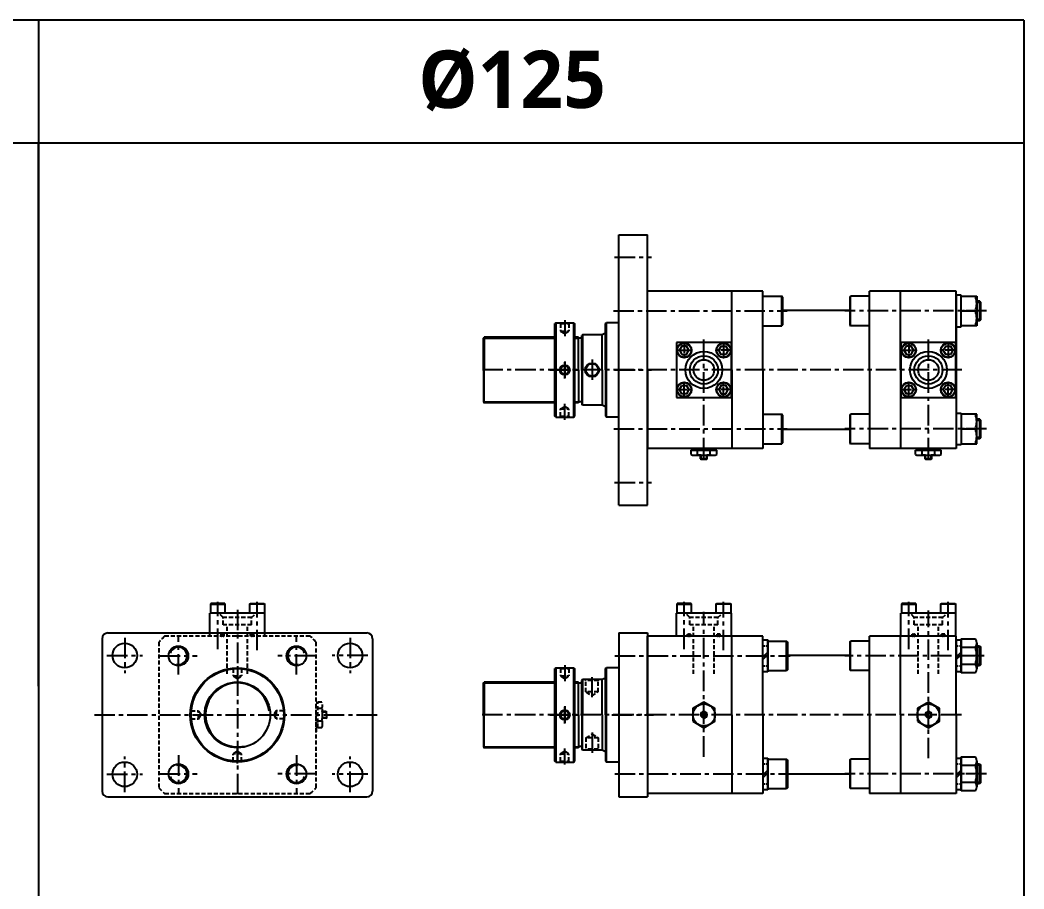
# Model space of a CAD drawing. Extents: x -819 to 9283, y 0 to 5329.
# Drawn here: x 4360 to 5585, y 4268 to 5329 of the extents above; entities that cross this region are included whole.
import ezdxf

# ---------------------------------------------------------------- set-up
doc = ezdxf.new("R2010")
doc.units = 0
doc.header["$LTSCALE"] = 10
doc.header["$MEASUREMENT"] = 0
for name, pattern in [('CENTER', [2, 1.25, -0.25, 0.25, -0.25]), ('CENTERX2', [4, 2.5, -0.5, 0.5, -0.5]), ('HIDDEN', [0.375, 0.25, -0.125]), ('HIDDENX2', [0.75, 0.5, -0.25])]:
    doc.linetypes.add(name, pattern=pattern)
doc.layers.get('0').update_dxf_attribs({"linetype": 'CONTINUOUS'})
doc.layers.get('DEFPOINTS').update_dxf_attribs({"linetype": 'CONTINUOUS'})
for name, color, linetype in [('CEN', 1, 'CENTERX2'), ('CENTER', 1, 'CENTER'), ('HID', 2, 'HIDDENX2'), ('HIDDEN', 2, 'HIDDEN'), ('ML', 7, 'CONTINUOUS'), ('PL', 4, 'CONTINUOUS')]:
    doc.layers.add(name, color=color, linetype=linetype)
doc.styles.add('문자', font='romans.shx')

msp = doc.modelspace()

# ---------------------------------------------------------------- linework, layer by layer
for p, q in [((5585.1, 5328.6), (0, 5328.6)), ((4382.3, 5328.6), (4382.3, 3208.2)), ((5585.1, 5328.6), (5585.1, 3208.2)), ((5585.1, 5178.6), (2613, 5178.6))]:
    msp.add_line(p, q)
at = {"color": 7, "linetype": 'Continuous'}
for p, q in [((5178.9, 4798.7), (5178.9, 4803.7)), ((5178.9, 4803.7), (5185.2, 4803.7)), ((5179.9, 4803.7), (5179.9, 4805.7)), ((5179.9, 4805.7), (5209.1, 4805.7)), ((5185.2, 4803.7), (5210.1, 4803.7)), ((5186.7, 4798.7), (5186.7, 4803.7)), ((5202.3, 4798.7), (5202.3, 4803.7)), ((5209.1, 4803.7), (5209.1, 4805.7)), ((5210.1, 4798.7), (5210.1, 4803.7)), ((5452.9, 4798.7), (5452.9, 4803.7)), ((5452.9, 4803.7), (5459.2, 4803.7)), ((5453.9, 4803.7), (5453.9, 4805.7)), ((5453.9, 4805.7), (5483.1, 4805.7)), ((5459.2, 4803.7), (5484.1, 4803.7)), ((5460.7, 4798.7), (5460.7, 4803.7)), ((5476.3, 4798.7), (5476.3, 4803.7)), ((5483.1, 4803.7), (5483.1, 4805.7)), ((5484.1, 4798.7), (5484.1, 4803.7)), ((5182.1, 4797.7), (5206.9, 4797.7)), ((5190.5, 4797.9), (5190.5, 4797.9)), ((5190.5, 4793.2), (5190.5, 4797.7)), ((5190.5, 4793.2), (5191, 4792.7)), ((5198.5, 4793.2), (5190.5, 4793.2)), ((5191, 4792.7), (5198, 4792.7)), ((5198.5, 4793.2), (5198, 4792.7)), ((5198.5, 4793.2), (5198.5, 4797.7)), ((5456.1, 4797.7), (5480.9, 4797.7)), ((5464.5, 4797.9), (5464.5, 4797.9)), ((5464.5, 4793.2), (5464.5, 4797.7)), ((5464.5, 4793.2), (5465, 4792.7)), ((5472.5, 4793.2), (5464.5, 4793.2)), ((5465, 4792.7), (5472, 4792.7)), ((5472.5, 4793.2), (5472, 4792.7)), ((5472.5, 4793.2), (5472.5, 4797.7))]:
    msp.add_line(p, q, dxfattribs=at)
for points in [[(5181, 4473), (5194.5, 4465.2), (5208, 4473), (5208, 4488.6), (5194.5, 4496.4), (5181, 4488.6)], [(5455, 4473), (5468.5, 4465.2), (5482, 4473), (5482, 4488.6), (5468.5, 4496.4), (5455, 4488.6)], [(5193, 4483.3), (5191.6, 4480.8), (5193, 4478.3), (5195.9, 4478.3), (5197.4, 4480.8), (5195.9, 4483.3)], [(5467, 4483.3), (5465.6, 4480.8), (5467, 4478.3), (5469.9, 4478.3), (5471.4, 4480.8), (5469.9, 4483.3)]]:
    msp.add_lwpolyline(points, close=True, dxfattribs=at)
for centre, radius in [((5194.5, 4480.8), 13.5), ((5194.5, 4480.8), 3.5), ((5468.5, 4480.8), 13.5), ((5468.5, 4480.8), 3.5)]:
    msp.add_circle(centre, radius, dxfattribs=at)
for centre, radius, start, end in [((5182.1, 4803.3), 5.62, 235.6158, 270), ((5182.8, 4805.9), 8.22, 241.7006, 298.2994), ((5194.5, 4829), 31.3, 255.6172, 270.0141), ((5194.5, 4829), 31.3, 269.9859, 284.3828), ((5206.2, 4805.9), 8.22, 241.7006, 298.2994), ((5456.1, 4803.3), 5.62, 235.6158, 270), ((5456.8, 4805.9), 8.22, 241.7006, 298.2994), ((5468.5, 4829), 31.3, 255.6172, 270.0141), ((5468.5, 4829), 31.3, 269.9859, 284.3828), ((5480.2, 4805.9), 8.22, 241.7006, 298.2994)]:
    msp.add_arc(centre, radius, start, end, dxfattribs=at)
at = {"layer": 'CEN'}
for p, q in [((5085.5, 5039.2), (5130.5, 5039.2)), ((5024.7, 4962.4), (5024.7, 4942.9)), ((5024.7, 4962.4), (5024.7, 4942.9)), ((5084, 4973.7), (5296.2, 4973.7)), ((5539.2, 4973.7), (5366.7, 4973.7)), ((5194.5, 4794), (5194.5, 4940.8)), ((5468.5, 4794), (5468.5, 4940.8)), ((5058, 4914.6), (5058, 4888.7)), ((5509.3, 4901.7), (4920, 4901.7)), ((5006.5, 4901.7), (5041.8, 4901.7)), ((5006.5, 4901.7), (5041.8, 4901.7)), ((5006.5, 4901.7), (5041.8, 4901.7)), ((5006.5, 4901.7), (5041.8, 4901.7)), ((5024.7, 4912.2), (5024.7, 4891.9)), ((5024.7, 4891.2), (5024.7, 4911.4)), ((5085.5, 4901.7), (5130.5, 4901.7)), ((5024.7, 4840.9), (5024.7, 4860.5)), ((5024.7, 4840.9), (5024.7, 4860.5)), ((5084.5, 4829.7), (5296.2, 4829.7)), ((5539.2, 4829.7), (5366.7, 4829.7)), ((5085.5, 4764.2), (5130.5, 4764.2)), ((4601.2, 4561.2), (4601.2, 4618.8)), ((4649.2, 4559.8), (4649.2, 4618.8)), ((5170.5, 4561.2), (5170.5, 4618.8)), ((5218.5, 4559.8), (5218.5, 4618.8)), ((5444.5, 4561.2), (5444.5, 4618.8)), ((5492.5, 4559.8), (5492.5, 4618.8)), ((4625.2, 4609), (4625.2, 4380.3)), ((5194.5, 4429.8), (5194.5, 4606.7)), ((5468.5, 4427.8), (5468.5, 4608.1)), ((4487.7, 4575), (4487.7, 4531.6)), ((4553.2, 4530.1), (4553.2, 4575.5)), ((4697.2, 4530.1), (4697.2, 4575.5)), ((4762.7, 4575), (4762.7, 4531.6)), ((4466, 4553.3), (4509.3, 4553.3)), ((4530.4, 4552.8), (4575.9, 4552.8)), ((4719.9, 4552.8), (4674.4, 4552.8)), ((4784.3, 4553.3), (4741, 4553.3)), ((5085.7, 4552.8), (5299.8, 4552.8)), ((5536.6, 4552.8), (5366.7, 4552.8)), ((4625.2, 4540.1), (4625.2, 4522)), ((5024.7, 4541.6), (5024.7, 4522)), ((5024.7, 4541.6), (5024.7, 4522)), ((5058, 4502.3), (5058, 4526.9)), ((5024.7, 4491.3), (5024.7, 4471)), ((5024.7, 4470.3), (5024.7, 4490.6)), ((4450.6, 4480.8), (4798.6, 4480.8)), ((5508.9, 4480.8), (4920.1, 4480.8)), ((5508.9, 4480.8), (4920.1, 4480.8)), ((5006.5, 4480.8), (5041.8, 4480.8)), ((5006.5, 4480.8), (5041.8, 4480.8)), ((5006.5, 4480.8), (5041.8, 4480.8)), ((5006.5, 4480.8), (5041.8, 4480.8)), ((5082.1, 4480.8), (5132.9, 4480.8)), ((5058, 4459.4), (5058, 4434.7)), ((4625.2, 4421.6), (4625.2, 4439.6)), ((5024.7, 4420.1), (5024.7, 4439.6)), ((5024.7, 4420.1), (5024.7, 4439.6)), ((4487.7, 4386.6), (4487.7, 4430)), ((4553.2, 4431.5), (4553.2, 4386.1)), ((4697.2, 4431.5), (4697.2, 4386.1)), ((4762.7, 4386.6), (4762.7, 4430)), ((4466, 4408.3), (4509.3, 4408.3)), ((4530.4, 4408.8), (4575.9, 4408.8)), ((4719.9, 4408.8), (4674.4, 4408.8)), ((4784.3, 4408.3), (4741, 4408.3)), ((5085.7, 4408.8), (5302.6, 4408.8)), ((5539.2, 4408.8), (5366.7, 4408.8))]:
    msp.add_line(p, q, dxfattribs=at)
at = {"layer": 'CENTER'}
for p, q in [((5527.5, 4973.7), (5508.3, 4973.7)), ((5161.4, 4925.7), (5179.6, 4925.7)), ((5170.5, 4934.8), (5170.5, 4916.6)), ((5227.6, 4925.7), (5209.4, 4925.7)), ((5218.5, 4934.8), (5218.5, 4916.6)), ((5435.4, 4925.7), (5453.6, 4925.7)), ((5444.5, 4934.8), (5444.5, 4916.6)), ((5501.6, 4925.7), (5483.4, 4925.7)), ((5492.5, 4934.8), (5492.5, 4916.6)), ((5161.4, 4877.7), (5179.6, 4877.7)), ((5170.5, 4868.6), (5170.5, 4886.8)), ((5227.6, 4877.7), (5209.4, 4877.7)), ((5218.5, 4868.6), (5218.5, 4886.8)), ((5435.4, 4877.7), (5453.6, 4877.7)), ((5444.5, 4868.6), (5444.5, 4886.8)), ((5501.6, 4877.7), (5483.4, 4877.7)), ((5492.5, 4868.6), (5492.5, 4886.8)), ((5527.5, 4829.7), (5508.3, 4829.7)), ((5266.4, 4552.8), (5272.5, 4552.8)), ((5502.4, 4552.8), (5508.5, 4552.8)), ((5527.5, 4552.8), (5508.3, 4552.8)), ((5266.4, 4408.8), (5272.5, 4408.8)), ((5502.4, 4408.8), (5508.5, 4408.8)), ((5527.5, 4408.8), (5508.3, 4408.8)), ((5527.5, 4408.8), (5508.3, 4408.8))]:
    msp.add_line(p, q, dxfattribs=at)
at = {"layer": 'DEFPOINTS', "color": 0, "linetype": 'ByBlock'}
msp.add_point((5045.5, 4438.8), dxfattribs=at)
at = {"layer": 'HID'}
for p, q in [((5019.7, 4958.2), (5018.7, 4959.2)), ((5019.7, 4958.2), (5018.7, 4959.2)), ((5019.7, 4958.2), (5019.7, 4949.2)), ((5019.7, 4958.2), (5019.7, 4949.2)), ((5019.7, 4958.2), (5029.7, 4958.2)), ((5019.7, 4958.2), (5029.7, 4958.2)), ((5029.7, 4958.2), (5030.7, 4959.2)), ((5029.7, 4958.2), (5030.7, 4959.2)), ((5029.7, 4958.2), (5029.7, 4949.2)), ((5029.7, 4958.2), (5029.7, 4949.2)), ((5019.7, 4949.2), (5029.7, 4949.2)), ((5019.7, 4949.2), (5024.7, 4946)), ((5019.7, 4949.2), (5024.7, 4946)), ((5019.7, 4949.2), (5029.7, 4949.2)), ((5024.7, 4946), (5029.7, 4949.2)), ((5024.7, 4946), (5029.7, 4949.2)), ((5019.7, 4854.2), (5024.7, 4857.3)), ((5019.7, 4854.2), (5024.7, 4857.3)), ((5019.7, 4845.2), (5019.7, 4854.2)), ((5019.7, 4845.2), (5019.7, 4854.2)), ((5019.7, 4854.2), (5029.7, 4854.2)), ((5019.7, 4854.2), (5029.7, 4854.2)), ((5024.7, 4857.3), (5029.7, 4854.2)), ((5024.7, 4857.3), (5029.7, 4854.2)), ((5029.7, 4845.2), (5029.7, 4854.2)), ((5029.7, 4845.2), (5029.7, 4854.2)), ((5019.7, 4845.2), (5018.7, 4844.2)), ((5019.7, 4845.2), (5018.7, 4844.2)), ((5019.7, 4845.2), (5029.7, 4845.2)), ((5019.7, 4845.2), (5029.7, 4845.2)), ((5029.7, 4845.2), (5030.7, 4844.2)), ((5029.7, 4845.2), (5030.7, 4844.2)), ((4607.9, 4599.6), (4602.7, 4604.8)), ((4607.9, 4590.8), (4607.9, 4599.6)), ((4642.4, 4599.6), (4607.9, 4599.6)), ((4642.4, 4599.6), (4647.7, 4604.8)), ((4642.4, 4590.8), (4642.4, 4599.6)), ((5177.2, 4599.6), (5172, 4604.8)), ((5211.7, 4599.6), (5177.2, 4599.6)), ((5177.2, 4590.8), (5177.2, 4599.6)), ((5211.7, 4599.6), (5217, 4604.8)), ((5211.7, 4590.8), (5211.7, 4599.6)), ((5451.2, 4599.6), (5446, 4604.8)), ((5451.2, 4590.8), (5451.2, 4599.6)), ((5485.7, 4599.6), (5451.2, 4599.6)), ((5485.7, 4599.6), (5491, 4604.8)), ((5485.7, 4590.8), (5485.7, 4599.6)), ((4642.4, 4590.8), (4607.9, 4590.8)), ((4612.7, 4530.9), (4612.7, 4590.8)), ((4637.7, 4530.9), (4637.7, 4590.8)), ((5211.7, 4590.8), (5177.2, 4590.8)), ((5182, 4530.9), (5182, 4590.8)), ((5207, 4530.9), (5207, 4590.8)), ((5485.7, 4590.8), (5451.2, 4590.8)), ((5456, 4530.9), (5456, 4590.8)), ((5481, 4530.9), (5481, 4590.8)), ((4529.2, 4569.6), (4529.2, 4392)), ((4713.9, 4576.8), (4536.4, 4576.8)), ((4591.7, 4576.8), (4591.7, 4580.8)), ((4605.2, 4579.2), (4609.2, 4579.2)), ((4605.2, 4576.8), (4605.2, 4579.2)), ((4609.2, 4576.8), (4609.2, 4579.2)), ((4641.2, 4576.8), (4641.2, 4579.2)), ((4645.2, 4579.2), (4641.2, 4579.2)), ((4645.2, 4576.8), (4645.2, 4579.2)), ((4658.7, 4576.8), (4658.7, 4580.8)), ((4721.2, 4392), (4721.2, 4569.6)), ((5174.5, 4576.8), (5174.5, 4579.2)), ((5174.5, 4579.2), (5178.5, 4579.2)), ((5178.5, 4576.8), (5178.5, 4579.2)), ((5210.5, 4576.8), (5210.5, 4579.2)), ((5214.5, 4579.2), (5210.5, 4579.2)), ((5214.5, 4576.8), (5214.5, 4579.2)), ((5448.5, 4579.2), (5452.5, 4579.2)), ((5448.5, 4576.8), (5448.5, 4579.2)), ((5452.5, 4576.8), (5452.5, 4579.2)), ((5484.5, 4576.8), (5484.5, 4579.2)), ((5488.5, 4579.2), (5484.5, 4579.2)), ((5488.5, 4576.8), (5488.5, 4579.2)), ((4620.2, 4537.3), (4619.5, 4538)), ((4620.2, 4537.3), (4630.2, 4537.3)), ((4620.2, 4537.3), (4620.2, 4528.3)), ((4630.2, 4537.3), (4630.9, 4538)), ((4630.2, 4537.3), (4630.2, 4528.3)), ((5019.7, 4537.3), (5018.7, 4538.3)), ((5019.7, 4537.3), (5018.7, 4538.3)), ((5019.7, 4537.3), (5019.7, 4528.3)), ((5019.7, 4537.3), (5019.7, 4528.3)), ((5019.7, 4537.3), (5029.7, 4537.3)), ((5019.7, 4537.3), (5029.7, 4537.3)), ((5029.7, 4537.3), (5030.7, 4538.3)), ((5029.7, 4537.3), (5030.7, 4538.3)), ((5029.7, 4537.3), (5029.7, 4528.3)), ((5029.7, 4537.3), (5029.7, 4528.3)), ((4620.2, 4528.3), (4625.2, 4525.1)), ((4620.2, 4528.3), (4630.2, 4528.3)), ((4625.2, 4525.1), (4630.2, 4528.3)), ((5019.7, 4528.3), (5024.7, 4525.1)), ((5019.7, 4528.3), (5024.7, 4525.1)), ((5019.7, 4528.3), (5029.7, 4528.3)), ((5019.7, 4528.3), (5029.7, 4528.3)), ((5024.7, 4525.1), (5029.7, 4528.3)), ((5024.7, 4525.1), (5029.7, 4528.3)), ((5049.5, 4523.8), (5050.5, 4522.8)), ((5065.5, 4522.8), (5050.5, 4522.8)), ((5050.5, 4508.8), (5050.5, 4522.8)), ((5065.5, 4522.8), (5066.5, 4523.8)), ((5065.5, 4508.8), (5065.5, 4522.8)), ((5065.5, 4508.8), (5050.5, 4508.8)), ((5050.5, 4508.8), (5058, 4504.2)), ((5058, 4504.2), (5065.5, 4508.8)), ((4728.2, 4496.4), (4723.2, 4496.4)), ((4723.2, 4471.6), (4723.2, 4496.4)), ((4568.7, 4485.8), (4568, 4486.5)), ((4568.7, 4485.8), (4577.7, 4485.8)), ((4568.7, 4475.8), (4568.7, 4485.8)), ((4580.8, 4480.8), (4577.7, 4485.8)), ((4577.7, 4475.8), (4577.7, 4485.8)), ((4672.7, 4485.8), (4669.5, 4480.8)), ((4681.7, 4485.8), (4672.7, 4485.8)), ((4672.7, 4485.8), (4672.7, 4475.8)), ((4681.7, 4485.8), (4682.4, 4486.5)), ((4681.7, 4485.8), (4681.7, 4475.8)), ((4721.2, 4466.2), (4721.2, 4495.4)), ((4723.2, 4495.4), (4721.2, 4495.4)), ((4728.2, 4488.6), (4723.2, 4488.6)), ((4733.7, 4484.8), (4728.9, 4484.8)), ((4734.2, 4484.3), (4729, 4484.3)), ((4729.2, 4468.4), (4729.2, 4493.2)), ((4733.7, 4484.8), (4734.2, 4484.3)), ((4733.7, 4484.8), (4733.7, 4476.8)), ((4734.2, 4477.3), (4734.2, 4484.3)), ((4568.7, 4475.8), (4568, 4475.1)), ((4568.7, 4475.8), (4577.7, 4475.8)), ((4577.7, 4475.8), (4580.8, 4480.8)), ((4669.5, 4480.8), (4672.7, 4475.8)), ((4681.7, 4475.8), (4672.7, 4475.8)), ((4681.7, 4475.8), (4682.4, 4475.1)), ((4721.2, 4472.8), (4721.2, 4458.8)), ((4728.2, 4473), (4723.2, 4473)), ((4723.2, 4465.2), (4723.2, 4471.6)), ((4733.7, 4476.8), (4728.9, 4476.8)), ((4734.2, 4477.3), (4729, 4477.3)), ((4733.7, 4476.8), (4734.2, 4477.3)), ((4723.2, 4466.2), (4721.2, 4466.2)), ((4728.2, 4465.2), (4723.2, 4465.2)), ((5050.5, 4452.8), (5058, 4457.4)), ((5065.5, 4452.8), (5050.5, 4452.8)), ((5050.5, 4452.8), (5050.5, 4438.8)), ((5058, 4457.4), (5065.5, 4452.8)), ((5065.5, 4452.8), (5065.5, 4438.8)), ((4625.2, 4436.5), (4620.2, 4433.3)), ((4630.2, 4433.3), (4625.2, 4436.5)), ((5019.7, 4433.3), (5024.7, 4436.5)), ((5019.7, 4433.3), (5024.7, 4436.5)), ((5024.7, 4436.5), (5029.7, 4433.3)), ((5024.7, 4436.5), (5029.7, 4433.3)), ((5049.5, 4437.8), (5050.5, 4438.8)), ((5065.5, 4438.8), (5050.5, 4438.8)), ((5065.5, 4438.8), (5066.5, 4437.8)), ((4620.2, 4424.3), (4619.5, 4423.6)), ((4620.2, 4424.3), (4620.2, 4433.3)), ((4630.2, 4433.3), (4620.2, 4433.3)), ((4630.2, 4424.3), (4620.2, 4424.3)), ((4630.2, 4424.3), (4630.2, 4433.3)), ((4630.2, 4424.3), (4630.9, 4423.6)), ((5019.7, 4424.3), (5018.7, 4423.3)), ((5019.7, 4424.3), (5018.7, 4423.3)), ((5019.7, 4424.3), (5019.7, 4433.3)), ((5019.7, 4424.3), (5019.7, 4433.3)), ((5019.7, 4433.3), (5029.7, 4433.3)), ((5019.7, 4433.3), (5029.7, 4433.3)), ((5019.7, 4424.3), (5029.7, 4424.3)), ((5019.7, 4424.3), (5029.7, 4424.3)), ((5029.7, 4424.3), (5029.7, 4433.3)), ((5029.7, 4424.3), (5029.7, 4433.3)), ((5029.7, 4424.3), (5030.7, 4423.3)), ((5029.7, 4424.3), (5030.7, 4423.3)), ((4536.4, 4384.8), (4713.9, 4384.8))]:
    msp.add_line(p, q, dxfattribs=at)
for centre, radius, start, end in [((4625.2, 4480.8), 130.8, 132.765, 137.235), ((4606.4, 4578), 1.2, 90, 270), ((4607.8, 4578), 1.2, 270, 90), ((4642.5, 4578), 1.2, 90, 270), ((4643.9, 4578), 1.2, 270, 90), ((4625.2, 4480.8), 130.8, 42.765, 47.235), ((5175.7, 4578), 1.2, 90, 270), ((5177.1, 4578), 1.2, 270, 90), ((5211.8, 4578), 1.2, 90, 270), ((5213.2, 4578), 1.2, 270, 90), ((5449.7, 4578), 1.2, 90, 270), ((5451.1, 4578), 1.2, 270, 90), ((5485.8, 4578), 1.2, 90, 270), ((5487.2, 4578), 1.2, 270, 90), ((4720.9, 4492.5), 8.22, 331.7006, 28.2994), ((4697.8, 4480.8), 31.3, 359.9859, 14.3828), ((4697.8, 4480.8), 31.3, 345.6172, 0.0141), ((4720.9, 4469.1), 8.22, 331.7006, 28.2994), ((4723.5, 4468.4), 5.62, 325.6158, 0), ((4625.2, 4480.8), 130.8, 222.765, 227.235), ((4625.2, 4480.8), 130.8, 312.765, 317.235)]:
    msp.add_arc(centre, radius, start, end, dxfattribs=at)
at = {"layer": 'HIDDEN'}
for p, q in [((5266.5, 4565.1), (5272.4, 4565.1)), ((5502.5, 4565.1), (5508.4, 4565.1)), ((5266.5, 4540.6), (5272.4, 4540.6)), ((5502.5, 4540.6), (5508.4, 4540.6)), ((5266.5, 4421.1), (5272.4, 4421.1)), ((5502.5, 4421.1), (5508.4, 4421.1)), ((5266.5, 4396.6), (5272.4, 4396.6)), ((5502.5, 4396.6), (5508.4, 4396.6))]:
    msp.add_line(p, q, dxfattribs=at)
at = {"layer": 'ML'}
for p, q in [((5090.5, 5066.7), (5125.5, 5066.7)), ((5090.5, 4736.7), (5090.5, 5066.7)), ((5125.5, 4736.7), (5125.5, 5066.7)), ((5266.5, 4997.7), (5125.5, 4997.7)), ((5125.5, 4901.7), (5125.5, 4997.7)), ((5228.5, 4901.7), (5228.5, 4997.7)), ((5266.5, 4901.7), (5266.5, 4997.7)), ((5266.5, 4991.7), (5289.5, 4991.7)), ((5289.5, 4955.7), (5289.5, 4991.7)), ((5290.5, 4990.7), (5289.5, 4991.7)), ((5290.5, 4990.7), (5290.5, 4956.7)), ((5372.5, 4990.7), (5373.5, 4991.7)), ((5372.5, 4990.7), (5372.5, 4956.7)), ((5396.5, 4991.7), (5373.5, 4991.7)), ((5373.5, 4955.7), (5373.5, 4991.7)), ((5502.5, 4997.7), (5396.5, 4997.7)), ((5396.5, 4901.7), (5396.5, 4997.7)), ((5434.5, 4901.7), (5434.5, 4997.7)), ((5502.5, 4901.7), (5502.5, 4997.7)), ((5508.4, 4993), (5502.5, 4993)), ((5502.5, 4993), (5502.5, 4810.3)), ((5502.5, 4991.7), (5502.5, 4955.7)), ((5508.4, 4954.3), (5508.4, 4993)), ((5508.4, 4955.7), (5508.4, 4991.7)), ((5508.4, 4991.7), (5527.4, 4991.7)), ((5527.4, 4991.7), (5527.4, 4955.7)), ((5372.5, 4974.2), (5290.5, 4974.2)), ((5531.1, 4985.7), (5527.5, 4985.7)), ((5531.1, 4961.7), (5531.1, 4985.7)), ((5531.1, 4985.7), (5532.6, 4984.2)), ((5532.6, 4963.2), (5532.6, 4984.2)), ((5508.4, 4973.7), (5525.8, 4973.7)), ((5531.1, 4961.7), (5527.5, 4961.7)), ((5532.6, 4963.2), (5531.1, 4961.7)), ((5013.7, 4959.2), (5012.7, 4958.2)), ((5013.7, 4959.2), (5012.7, 4958.2)), ((5012.7, 4845.2), (5012.7, 4958.2)), ((5012.7, 4958.2), (5012.7, 4845.2)), ((5013.7, 4959.2), (5013.7, 4844.2)), ((5013.7, 4844.2), (5013.7, 4959.2)), ((5013.7, 4959.2), (5035.7, 4959.2)), ((5013.7, 4959.2), (5035.7, 4959.2)), ((5035.7, 4959.2), (5035.7, 4844.2)), ((5035.7, 4844.2), (5035.7, 4959.2)), ((5035.7, 4959.2), (5036.7, 4958.2)), ((5035.7, 4959.2), (5036.7, 4958.2)), ((5036.7, 4845.2), (5036.7, 4958.2)), ((5036.7, 4958.2), (5036.7, 4845.2)), ((5074.5, 4958.2), (5075.5, 4959.2)), ((5074.5, 4901.7), (5074.5, 4958.2)), ((5074.5, 4901.7), (5074.5, 4955.7)), ((5075.5, 4844.2), (5075.5, 4959.2)), ((5090.5, 4959.2), (5075.5, 4959.2)), ((5075.5, 4847.7), (5075.5, 4955.7)), ((5266.5, 4955.7), (5289.5, 4955.7)), ((5290.5, 4956.7), (5289.5, 4955.7)), ((5372.5, 4956.7), (5373.5, 4955.7)), ((5396.5, 4955.7), (5373.5, 4955.7)), ((5502.5, 4954.3), (5508.4, 4954.3)), ((5527.4, 4955.7), (5508.4, 4955.7)), ((4925.5, 4940.7), (4926.5, 4941.7)), ((4925.5, 4901.7), (4925.5, 4940.7)), ((4926.5, 4941.7), (4926.5, 4901.7)), ((5012.7, 4941.7), (4926.5, 4941.7)), ((5041.5, 4941.7), (5036.7, 4941.7)), ((5041.5, 4901.7), (5041.5, 4941.7)), ((5045.5, 4940.4), (5041.5, 4940.4)), ((5046.5, 4944.7), (5045.5, 4943.7)), ((5045.5, 4901.7), (5045.5, 4943.7)), ((5046.5, 4944.7), (5046.5, 4901.7)), ((5070.5, 4944.7), (5046.5, 4944.7)), ((5074.5, 4946.7), (5070.5, 4944.7)), ((5070.5, 4901.7), (5070.5, 4944.7)), ((5074.5, 4901.7), (5074.5, 4946.7)), ((5228, 4935.2), (5161, 4935.2)), ((5161, 4935.2), (5161, 4868.2)), ((5228, 4868.2), (5228, 4935.2)), ((5502, 4935.2), (5435, 4935.2)), ((5435, 4935.2), (5435, 4868.2)), ((5502, 4868.2), (5502, 4935.2)), ((4925.5, 4901.7), (4925.5, 4862.7)), ((4926.5, 4861.7), (4926.5, 4901.7)), ((5041.5, 4901.7), (5041.5, 4861.7)), ((5045.5, 4901.7), (5045.5, 4859.7)), ((5046.5, 4858.7), (5046.5, 4901.7)), ((5070.5, 4901.7), (5070.5, 4858.7)), ((5074.5, 4901.7), (5074.5, 4856.7)), ((5074.5, 4901.7), (5074.5, 4847.7)), ((5074.5, 4901.7), (5074.5, 4845.2)), ((5125.5, 4901.7), (5125.5, 4805.7)), ((5228.5, 4901.7), (5228.5, 4805.7)), ((5266.5, 4901.7), (5266.5, 4805.7)), ((5396.5, 4901.7), (5396.5, 4805.7)), ((5434.5, 4901.7), (5434.5, 4805.7)), ((5502.5, 4901.7), (5502.5, 4805.7)), ((5161, 4868.2), (5228, 4868.2)), ((5435, 4868.2), (5502, 4868.2)), ((4925.5, 4862.7), (4926.5, 4861.7)), ((5012.7, 4861.7), (4926.5, 4861.7)), ((5041.5, 4861.7), (5036.7, 4861.7)), ((5045.5, 4862.9), (5041.5, 4862.9)), ((5046.5, 4858.7), (5045.5, 4859.7)), ((5070.5, 4858.7), (5046.5, 4858.7)), ((5074.5, 4856.7), (5070.5, 4858.7)), ((5074.5, 4856.7), (5070.5, 4858.7)), ((5013.7, 4844.2), (5012.7, 4845.2)), ((5013.7, 4844.2), (5012.7, 4845.2)), ((5013.7, 4844.2), (5035.7, 4844.2)), ((5013.7, 4844.2), (5035.7, 4844.2)), ((5035.7, 4844.2), (5036.7, 4845.2)), ((5035.7, 4844.2), (5036.7, 4845.2)), ((5074.5, 4845.2), (5075.5, 4844.2)), ((5090.5, 4844.2), (5075.5, 4844.2)), ((5266.5, 4847.7), (5289.5, 4847.7)), ((5289.5, 4811.7), (5289.5, 4847.7)), ((5290.5, 4846.7), (5289.5, 4847.7)), ((5290.5, 4846.7), (5290.5, 4812.7)), ((5372.5, 4846.7), (5373.5, 4847.7)), ((5372.5, 4846.7), (5372.5, 4812.7)), ((5396.5, 4847.7), (5373.5, 4847.7)), ((5373.5, 4811.7), (5373.5, 4847.7)), ((5502.5, 4849), (5508.4, 4849)), ((5508.4, 4849), (5508.4, 4810.3)), ((5508.4, 4847.7), (5508.4, 4811.7)), ((5527.4, 4847.7), (5508.4, 4847.7)), ((5527.4, 4811.7), (5527.4, 4847.7)), ((5531.1, 4841.7), (5527.5, 4841.7)), ((5531.1, 4817.7), (5531.1, 4841.7)), ((5531.1, 4841.7), (5532.6, 4840.2)), ((5532.6, 4819.2), (5532.6, 4840.2)), ((5372.5, 4829.2), (5290.5, 4829.2)), ((5508.4, 4829.7), (5525.8, 4829.7)), ((5531.1, 4817.7), (5527.5, 4817.7)), ((5532.6, 4819.2), (5531.1, 4817.7)), ((5266.5, 4805.7), (5125.5, 4805.7)), ((5266.5, 4811.7), (5289.5, 4811.7)), ((5290.5, 4812.7), (5289.5, 4811.7)), ((5372.5, 4812.7), (5373.5, 4811.7)), ((5396.5, 4811.7), (5373.5, 4811.7)), ((5502.5, 4805.7), (5396.5, 4805.7)), ((5508.4, 4810.3), (5502.5, 4810.3)), ((5508.4, 4811.7), (5527.4, 4811.7)), ((5090.5, 4736.7), (5125.5, 4736.7)), ((4592.6, 4616.8), (4592.2, 4616.1)), ((4592.2, 4616.1), (4610.2, 4616.1)), ((4592.2, 4616.1), (4592.2, 4604.8)), ((4609.7, 4616.8), (4592.6, 4616.8)), ((4610.2, 4616.1), (4609.7, 4616.8)), ((4610.2, 4604.8), (4610.2, 4616.1)), ((4640.2, 4616.1), (4640.6, 4616.8)), ((4658.2, 4616.1), (4640.2, 4616.1)), ((4640.2, 4604.8), (4640.2, 4616.1)), ((4640.6, 4616.8), (4657.7, 4616.8)), ((4657.7, 4616.8), (4658.2, 4616.1)), ((4658.2, 4616.1), (4658.2, 4604.8)), ((5161.9, 4616.8), (5161.5, 4616.1)), ((5161.5, 4616.1), (5179.5, 4616.1)), ((5161.5, 4616.1), (5161.5, 4604.8)), ((5179.1, 4616.8), (5161.9, 4616.8)), ((5179.5, 4616.1), (5179.1, 4616.8)), ((5179.5, 4604.8), (5179.5, 4616.1)), ((5209.5, 4616.1), (5209.9, 4616.8)), ((5209.5, 4604.8), (5209.5, 4616.1)), ((5227.5, 4616.1), (5209.5, 4616.1)), ((5209.9, 4616.8), (5227.1, 4616.8)), ((5227.1, 4616.8), (5227.5, 4616.1)), ((5227.5, 4616.1), (5227.5, 4604.8)), ((5435.9, 4616.8), (5435.5, 4616.1)), ((5435.5, 4616.1), (5453.5, 4616.1)), ((5435.5, 4616.1), (5435.5, 4604.8)), ((5453.1, 4616.8), (5435.9, 4616.8)), ((5453.5, 4616.1), (5453.1, 4616.8)), ((5453.5, 4604.8), (5453.5, 4616.1)), ((5483.5, 4616.1), (5483.9, 4616.8)), ((5501.5, 4616.1), (5483.5, 4616.1)), ((5483.5, 4604.8), (5483.5, 4616.1)), ((5483.9, 4616.8), (5501.1, 4616.8)), ((5501.1, 4616.8), (5501.5, 4616.1)), ((5501.5, 4616.1), (5501.5, 4604.8)), ((4591.7, 4580.8), (4591.7, 4604.8)), ((4658.7, 4604.8), (4591.7, 4604.8)), ((4658.2, 4604.8), (4640.2, 4604.8)), ((4658.7, 4580.8), (4658.7, 4604.8)), ((5228, 4604.8), (5161, 4604.8)), ((5161, 4576.8), (5161, 4604.8)), ((5227.5, 4604.8), (5209.5, 4604.8)), ((5228, 4576.8), (5228, 4604.8)), ((5435, 4576.8), (5435, 4604.8)), ((5502, 4604.8), (5435, 4604.8)), ((5501.5, 4604.8), (5483.5, 4604.8)), ((5502, 4576.8), (5502, 4604.8)), ((4460.2, 4573.8), (4460.2, 4387.8)), ((4467.2, 4580.8), (4783.2, 4580.8)), ((4790.2, 4573.8), (4790.2, 4387.8)), ((5090.5, 4580.8), (5125.5, 4580.8)), ((5090.5, 4580.8), (5090.5, 4380.8)), ((5125.5, 4580.8), (5125.5, 4380.8)), ((5125.5, 4480.8), (5125.5, 4576.8)), ((5266.5, 4576.8), (5125.5, 4576.8)), ((5228.5, 4480.8), (5228.5, 4576.8)), ((5266.5, 4480.8), (5266.5, 4576.8)), ((5266.5, 4572.2), (5272.4, 4572.2)), ((5272.4, 4533.5), (5272.4, 4572.2)), ((5272.4, 4572.2), (5272.4, 4533.5)), ((5272.4, 4570.8), (5289.5, 4570.8)), ((5272.4, 4570.8), (5295.4, 4570.8)), ((5295.4, 4534.8), (5295.4, 4570.8)), ((5296.4, 4569.8), (5295.4, 4570.8)), ((5296.4, 4569.8), (5296.4, 4535.8)), ((5372.5, 4569.8), (5373.5, 4570.8)), ((5372.5, 4569.8), (5372.5, 4535.8)), ((5396.5, 4570.8), (5373.5, 4570.8)), ((5373.5, 4534.8), (5373.5, 4570.8)), ((5502.5, 4576.8), (5396.5, 4576.8)), ((5396.5, 4480.8), (5396.5, 4576.8)), ((5434.5, 4480.8), (5434.5, 4576.8)), ((5502.5, 4480.8), (5502.5, 4576.8)), ((5502.5, 4572.2), (5508.4, 4572.2)), ((5502.5, 4533.5), (5502.5, 4572.2)), ((5502.5, 4570.8), (5502.5, 4534.8)), ((5508.4, 4573.6), (5525.8, 4573.6)), ((5508.4, 4532), (5508.4, 4573.6)), ((5508.4, 4572.2), (5508.4, 4533.5)), ((5266.5, 4551.5), (5272.4, 4557.4)), ((5502.5, 4551.5), (5508.4, 4557.4)), ((5525.8, 4563.2), (5508.4, 4563.2)), ((5527.4, 4568.4), (5527.4, 4537.2)), ((5531, 4564.8), (5527.4, 4564.8)), ((5531, 4564.8), (5532.5, 4563.3)), ((5531, 4540.8), (5531, 4564.8)), ((5532.5, 4542.3), (5532.5, 4563.3)), ((5266.5, 4548.2), (5272.4, 4554.1)), ((5372.5, 4553.3), (5296.4, 4553.3)), ((5502.5, 4548.2), (5508.4, 4554.1)), ((5013.7, 4538.3), (5012.7, 4537.3)), ((5013.7, 4538.3), (5012.7, 4537.3)), ((5012.7, 4537.3), (5012.7, 4424.3)), ((5012.7, 4424.3), (5012.7, 4537.3)), ((5013.7, 4423.3), (5013.7, 4538.3)), ((5013.7, 4538.3), (5013.7, 4423.3)), ((5013.7, 4538.3), (5035.7, 4538.3)), ((5013.7, 4538.3), (5035.7, 4538.3)), ((5035.7, 4423.3), (5035.7, 4538.3)), ((5035.7, 4538.3), (5035.7, 4423.3)), ((5035.7, 4538.3), (5036.7, 4537.3)), ((5035.7, 4538.3), (5036.7, 4537.3)), ((5036.7, 4537.3), (5036.7, 4424.3)), ((5036.7, 4424.3), (5036.7, 4537.3)), ((5074.5, 4537.3), (5075.5, 4538.3)), ((5074.5, 4480.8), (5074.5, 4537.3)), ((5075.5, 4423.3), (5075.5, 4538.3)), ((5090.5, 4538.3), (5075.5, 4538.3)), ((5272.4, 4533.5), (5266.5, 4533.5)), ((5272.4, 4534.8), (5289.5, 4534.8)), ((5272.4, 4534.8), (5295.4, 4534.8)), ((5296.4, 4535.8), (5295.4, 4534.8)), ((5372.5, 4535.8), (5373.5, 4534.8)), ((5396.5, 4534.8), (5373.5, 4534.8)), ((5508.4, 4533.5), (5502.5, 4533.5)), ((5525.8, 4542.4), (5508.4, 4542.4)), ((5531, 4540.8), (5527.4, 4540.8)), ((5532.5, 4542.3), (5531, 4540.8)), ((4925.5, 4519.8), (4926.5, 4520.8)), ((5012.7, 4520.8), (4926.5, 4520.8)), ((4926.5, 4520.8), (4926.5, 4480.8)), ((5041.5, 4520.8), (5036.7, 4520.8)), ((5041.5, 4480.8), (5041.5, 4520.8)), ((5046.5, 4523.8), (5045.5, 4522.8)), ((5045.5, 4480.8), (5045.5, 4522.8)), ((5046.5, 4523.8), (5046.5, 4480.8)), ((5070.5, 4523.8), (5046.5, 4523.8)), ((5074.5, 4525.8), (5070.5, 4523.8)), ((5070.5, 4480.8), (5070.5, 4523.8)), ((5074.5, 4480.8), (5074.5, 4525.8)), ((5525.8, 4532), (5508.4, 4532)), ((4925.5, 4480.8), (4925.5, 4519.8)), ((5045.5, 4519.6), (5041.5, 4519.6)), ((4925.5, 4480.8), (4925.5, 4441.8)), ((4926.5, 4440.8), (4926.5, 4480.8)), ((5041.5, 4480.8), (5041.5, 4440.8)), ((5045.5, 4480.8), (5045.5, 4438.8)), ((5046.5, 4437.8), (5046.5, 4480.8)), ((5070.5, 4480.8), (5070.5, 4437.8)), ((5074.5, 4480.8), (5074.5, 4424.3)), ((5125.5, 4480.8), (5125.5, 4384.8)), ((5228.5, 4480.8), (5228.5, 4384.8)), ((5266.5, 4480.8), (5266.5, 4384.8)), ((5266.5, 4480.8), (5266.5, 4384.8)), ((5396.5, 4480.8), (5396.5, 4384.8)), ((5434.5, 4480.8), (5434.5, 4384.8)), ((5502.5, 4480.8), (5502.5, 4384.8)), ((4925.5, 4441.8), (4926.5, 4440.8)), ((5012.7, 4440.8), (4926.5, 4440.8)), ((5041.5, 4440.8), (5036.7, 4440.8)), ((5045.5, 4442.1), (5041.5, 4442.1)), ((5046.5, 4437.8), (5045.5, 4438.8)), ((5070.5, 4437.8), (5046.5, 4437.8)), ((5074.5, 4435.8), (5070.5, 4437.8)), ((5013.7, 4423.3), (5012.7, 4424.3)), ((5013.7, 4423.3), (5012.7, 4424.3)), ((5013.7, 4423.3), (5035.7, 4423.3)), ((5013.7, 4423.3), (5035.7, 4423.3)), ((5035.7, 4423.3), (5036.7, 4424.3)), ((5035.7, 4423.3), (5036.7, 4424.3)), ((5074.5, 4424.3), (5075.5, 4423.3)), ((5090.5, 4423.3), (5075.5, 4423.3)), ((5266.5, 4428.2), (5272.4, 4428.2)), ((5272.4, 4389.5), (5272.4, 4428.2)), ((5272.4, 4428.2), (5272.4, 4389.5)), ((5272.4, 4426.8), (5295.4, 4426.8)), ((5295.4, 4390.8), (5295.4, 4426.8)), ((5296.4, 4425.8), (5295.4, 4426.8)), ((5296.4, 4425.8), (5296.4, 4391.8)), ((5372.5, 4425.8), (5373.5, 4426.8)), ((5372.5, 4425.8), (5372.5, 4391.8)), ((5373.5, 4390.8), (5373.5, 4426.8)), ((5396.5, 4426.8), (5373.5, 4426.8)), ((5502.5, 4428.2), (5508.4, 4428.2)), ((5508.4, 4388), (5508.4, 4429.6)), ((5508.4, 4429.6), (5525.8, 4429.6)), ((5508.4, 4428.2), (5508.4, 4389.5)), ((5527.4, 4424.4), (5527.4, 4393.2)), ((5527.4, 4424.4), (5527.4, 4393.2)), ((5266.5, 4407.5), (5272.4, 4413.4)), ((5502.5, 4407.5), (5508.4, 4413.4)), ((5525.8, 4419.2), (5508.4, 4419.2)), ((5525.8, 4419.2), (5508.4, 4419.2)), ((5531, 4420.8), (5527.4, 4420.8)), ((5531, 4396.8), (5531, 4420.8)), ((5531, 4420.8), (5532.5, 4419.3)), ((5532.5, 4398.3), (5532.5, 4419.3)), ((5266.5, 4404.2), (5272.4, 4410.1)), ((5372.5, 4408.3), (5296.4, 4408.3)), ((5502.5, 4404.2), (5508.4, 4410.1)), ((5525.8, 4398.4), (5508.4, 4398.4)), ((5525.8, 4398.4), (5508.4, 4398.4)), ((5532.5, 4398.3), (5531, 4396.8)), ((5272.4, 4389.5), (5266.5, 4389.5)), ((5272.4, 4390.8), (5295.4, 4390.8)), ((5296.4, 4391.8), (5295.4, 4390.8)), ((5372.5, 4391.8), (5373.5, 4390.8)), ((5396.5, 4390.8), (5373.5, 4390.8)), ((5508.4, 4389.5), (5502.5, 4389.5)), ((5525.8, 4388), (5508.4, 4388)), ((5531, 4396.8), (5527.4, 4396.8)), ((4467.2, 4380.8), (4783.2, 4380.8)), ((5090.5, 4380.8), (5125.5, 4380.8)), ((5266.5, 4384.8), (5125.5, 4384.8)), ((5502.5, 4384.8), (5396.5, 4384.8))]:
    msp.add_line(p, q, dxfattribs=at)
at = {"layer": 'ML', "color": 2}
for p, q in [((5532.6, 4984.2), (5527.5, 4984.2)), ((5532.6, 4963.2), (5527.5, 4963.2)), ((4925.5, 4940.7), (5012.7, 4940.7)), ((5036.7, 4940.7), (5041.5, 4940.7)), ((4925.5, 4862.7), (5012.7, 4862.7)), ((5036.7, 4862.7), (5041.5, 4862.7)), ((5532.6, 4840.2), (5527.5, 4840.2)), ((5532.6, 4819.2), (5527.5, 4819.2)), ((5191, 4797.9), (5191, 4797.9)), ((5191, 4792.7), (5191, 4797.7)), ((5198, 4792.7), (5198, 4797.7)), ((5465, 4797.9), (5465, 4797.9)), ((5465, 4792.7), (5465, 4797.7)), ((5472, 4792.7), (5472, 4797.7)), ((5532.5, 4563.3), (5527.4, 4563.3)), ((5532.5, 4542.3), (5527.4, 4542.3)), ((4925.5, 4519.8), (5012.7, 4519.8)), ((5036.7, 4519.8), (5041.5, 4519.8)), ((4925.5, 4441.8), (5012.7, 4441.8)), ((5036.7, 4441.8), (5041.5, 4441.8)), ((5532.5, 4419.3), (5527.4, 4419.3)), ((5532.5, 4398.3), (5527.4, 4398.3))]:
    msp.add_line(p, q, dxfattribs=at)
at = {"layer": 'ML'}
for points in [[(5167.6, 4920.7), (5173.4, 4920.7), (5176.2, 4925.7), (5173.4, 4930.7), (5167.6, 4930.7), (5164.7, 4925.7), (5167.6, 4920.7)], [(5221.4, 4920.7), (5215.6, 4920.7), (5212.7, 4925.7), (5215.6, 4930.7), (5221.4, 4930.7), (5224.2, 4925.7), (5221.4, 4920.7)], [(5441.6, 4920.7), (5447.4, 4920.7), (5450.2, 4925.7), (5447.4, 4930.7), (5441.6, 4930.7), (5438.7, 4925.7), (5441.6, 4920.7)], [(5495.4, 4920.7), (5489.6, 4920.7), (5486.7, 4925.7), (5489.6, 4930.7), (5495.4, 4930.7), (5498.2, 4925.7), (5495.4, 4920.7)], [(5167.6, 4882.7), (5173.4, 4882.7), (5176.2, 4877.7), (5173.4, 4872.7), (5167.6, 4872.7), (5164.7, 4877.7), (5167.6, 4882.7)], [(5221.4, 4882.7), (5215.6, 4882.7), (5212.7, 4877.7), (5215.6, 4872.7), (5221.4, 4872.7), (5224.2, 4877.7), (5221.4, 4882.7)], [(5441.6, 4882.7), (5447.4, 4882.7), (5450.2, 4877.7), (5447.4, 4872.7), (5441.6, 4872.7), (5438.7, 4877.7), (5441.6, 4882.7)], [(5495.4, 4882.7), (5489.6, 4882.7), (5486.7, 4877.7), (5489.6, 4872.7), (5495.4, 4872.7), (5498.2, 4877.7), (5495.4, 4882.7)]]:
    msp.add_lwpolyline(points, dxfattribs=at)
for centre, radius in [((5170.5, 4925.7), 9), ((5170.5, 4925.7), 8.6), ((5218.5, 4925.7), 9), ((5218.5, 4925.7), 8.6), ((5444.5, 4925.7), 9), ((5444.5, 4925.7), 8.6), ((5492.5, 4925.7), 9), ((5492.5, 4925.7), 8.6), ((5194.5, 4901.7), 22.5), ((5194.5, 4901.7), 17.2), ((5194.5, 4901.7), 12.5), ((5468.5, 4901.7), 22.5), ((5468.5, 4901.7), 17.2), ((5468.5, 4901.7), 12.5), ((5024.7, 4901.7), 6), ((5024.7, 4901.7), 6), ((5024.7, 4901.7), 5), ((5024.7, 4901.7), 5), ((5024.7, 4901.7), 5), ((5024.7, 4901.7), 5), ((5058, 4901.7), 8.5), ((5058, 4901.7), 7.5), ((5170.5, 4877.7), 9), ((5170.5, 4877.7), 8.6), ((5218.5, 4877.7), 9), ((5218.5, 4877.7), 8.6), ((5444.5, 4877.7), 9), ((5444.5, 4877.7), 8.6), ((5492.5, 4877.7), 9), ((5492.5, 4877.7), 8.6), ((4487.7, 4553.3), 15), ((4553.2, 4552.8), 12), ((4697.2, 4552.8), 12), ((4762.7, 4553.3), 15), ((4625.2, 4480.8), 57.5), ((4625.2, 4480.8), 56.5), ((4625.2, 4480.8), 40), ((5024.7, 4480.8), 6), ((5024.7, 4480.8), 6), ((5024.7, 4480.8), 5), ((5024.7, 4480.8), 5), ((5024.7, 4480.8), 5), ((5024.7, 4480.8), 5), ((4487.7, 4408.3), 15), ((4762.7, 4408.3), 15), ((4553.2, 4408.8), 12), ((4697.2, 4408.8), 12)]:
    msp.add_circle(centre, radius, dxfattribs=at)
for centre, radius, start, end in [((5501.4, 4982.7), 26, 339.7438, 20.2562), ((5501.4, 4964.7), 26, 339.7438, 20.2562), ((5501.4, 4838.7), 26, 339.7438, 20.2562), ((5501.4, 4820.7), 26, 339.7438, 20.2562), ((4467.2, 4573.8), 7, 90, 180), ((4783.2, 4573.8), 7, 0, 90), ((5518.2, 4568.4), 9.2, 325.6158, 34.3842), ((5493, 4552.8), 34.4, 342.412, 17.588), ((5518.2, 4537.2), 9.2, 325.6158, 34.3842), ((5518.2, 4424.4), 9.2, 325.6158, 34.3842), ((5518.2, 4424.4), 9.2, 325.6158, 34.3842), ((5493, 4408.8), 34.4, 342.412, 17.588), ((5493, 4408.8), 34.4, 342.412, 17.588), ((5518.2, 4393.2), 9.2, 325.6158, 34.3842), ((5518.2, 4393.2), 9.2, 325.6158, 34.3842), ((4467.2, 4387.8), 7, 180, 270), ((4783.2, 4387.8), 7, 270, 0)]:
    msp.add_arc(centre, radius, start, end, dxfattribs=at)
at = {"layer": 'ML', "color": 2}
for centre, radius, start, end in [((4553.2, 4552.8), 10.5, 255.2203, 161.8888), ((4697.2, 4552.8), 10.5, 18.1112, 284.7797), ((4625.2, 4480.8), 39, 6.7462, 282.4252), ((5194.5, 4480.8), 4, 270, 180), ((5468.5, 4480.8), 4, 270, 180), ((4553.2, 4408.8), 10.5, 198.1112, 104.7797), ((4697.2, 4408.8), 10.5, 75.2203, 341.8888)]:
    msp.add_arc(centre, radius, start, end, dxfattribs=at)
at = {"layer": 'PL'}
msp.add_line((4382.3, 4515.7), (4382.3, 5178.6), dxfattribs=at)

# ---------------------------------------------------------------- texts
at = {"insert": (4845.9, 5291.4), "char_height": 70, "attachment_point": 1, "style": '문자'}
msp.add_mtext_dynamic_manual_height_columns('{\\fMalgun Gothic|b1|i0|c129|p50;%%C125}', width=124.533, gutter_width=16, heights=[-75.6], dxfattribs=at)

doc.saveas('drawing.dxf')
